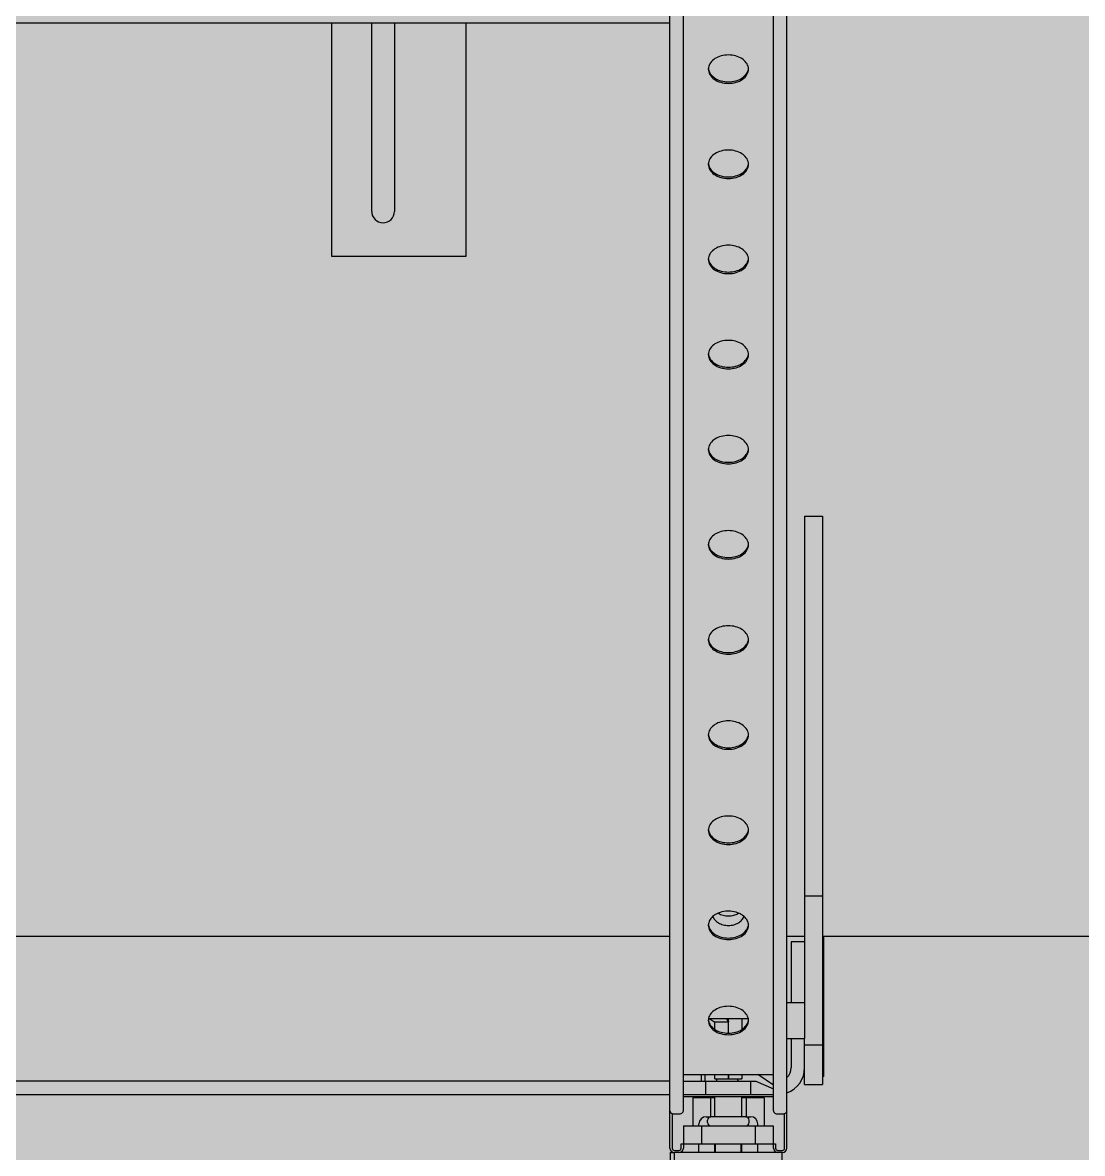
# Model space of a CAD drawing. Header units: millimetres. Extents: x -18489 to 17339, y -1599 to 10961.
# Drawn here: x -16917.06 to -16879.58, y 2369.57 to 2409.56 of the extents above; entities that cross this region are included whole.
import ezdxf

# ---------------------------------------------------------------- set-up
doc = ezdxf.new("R2010")
doc.units = ezdxf.units.MM
for name, color, linetype in [('188K-SM-03-F10-MECH-EQ-Y2257103$0$0 Xref', 8, 'Continuous'), ('188K-SM-03-F10-MECH-EQ-Y2257103$0$M-EQU-FOUNDATION', 8, 'Continuous'), ('188K-SM-03-F10-MECH-EQ-Y2257103$0$Micron CUP L10 HVAC EQU$0$M-MECH-EQU', 136, 'Continuous'), ('188K-SM-03-F10-MECH-EQ-Y2257103$0$Micron CUP L10 HVAC EQU$0$M-PHASE1 AREA', 252, 'Continuous')]:
    doc.layers.add(name, color=color, linetype=linetype)
pattern_1 = [(50, (4473.52, 709.2), (54.6554, -4.78173), [5.715, -62.865]), (355, (4473.52, 709.2), (-10.57303, 57.31705), [4.572, -50.29218]), (100.45144, (4478.076, 708.8), (44.08237, 52.53533), [4.857, -53.42707]), (46.1842, (4473.52, 724.44), (81.32371, -12.6127), [8.5725, -94.2975]), (96.63556, (4480.3, 723.39), (71.22124, 74.22784), [7.2855, -80.14068]), (351.18415, (4473.52, 724.44), (71.22124, 74.22784), [6.858, -75.43792]), (21, (4481.14, 720.63), (45.48432, -30.67956), [5.715, -62.865]), (326, (4481.14, 720.63), (18.54061, 55.25639), [4.572, -50.292]), (71.45144, (4484.93, 718.07), (64.02493, 24.57683), [4.857, -53.42698]), (37.5, (4473.521, 709.2), (0.926581, 25.366512), [0, -49.6824, 0, -51.054, 0, -50.4825]), (7.5, (4473.52, 709.2), (20.0459, 30.054172), [0, -29.1084, 0, -48.5394, 0, -19.2405]), (327.5, (4456.529, 709.2), (40.677179, -1.718623), [0, -19.05, 0, -59.436, 0, -78.867]), (317.5, (4448.91, 709.2), (44.438754, 7.62795), [0, -24.765, 0, -39.4716, 0, -56.007])]

# ---------------------------------------------------------------- blocks, each defined once
blk = doc.blocks.new('188K-SM-03-F10-MECH-EQ-Y2257103$0$Micron CUP L10 HVAC EQU$0$A$C0c53ceb0')
at = {"layer": '188K-SM-03-F10-MECH-EQ-Y2257103$0$Micron CUP L10 HVAC EQU$0$M-PHASE1 AREA'}
for p, q in [((-7510.17543, 14523.3837), (-7510.17543, 15051.2579)), ((-7468.817, 14523.3837), (-7468.817, 15051.2579)), ((-7505.41794, 14536.60276), (-7505.41794, 15040.08925)), ((-7473.57448, 14536.60276), (-7473.57448, 15040.08925)), ((-7510.17543, 14921.18121), (-7979.45407, 14921.18121)), ((-7629.86085, 14921.18121), (-7629.86085, 14838.77296)), ((-7615.65082, 14854.63125), (-7615.65082, 14921.18121)), ((-7607.65923, 14921.18121), (-7607.65923, 14854.63125)), ((-7582.28596, 14838.77296), (-7582.28596, 14921.18121)), ((-7629.86085, 14838.77296), (-7582.28596, 14838.77296)), ((-7462.53711, 14746.87563), (-7462.53711, 14574.85972)), ((-7462.53711, 14746.87563), (-7456.19379, 14746.87563)), ((-7456.19379, 14746.87563), (-7456.19379, 14545.9013)), ((-7462.53711, 14612.6043), (-7456.19379, 14612.6043)), ((-7510.17543, 14598.21637), (-7979.45407, 14598.21637)), ((-7462.53711, 14598.21637), (-7468.817, 14598.21637)), ((-7462.53711, 14596.39529), (-7467.2946, 14596.39529)), ((-7467.2946, 14596.39529), (-7467.2946, 14574.85972)), ((-3911.15329, 14598.21637), (-7456.19379, 14598.21637)), ((-7455.76924, 14548.69354), (-7455.76924, 14598.21637)), ((-7468.817, 14574.85972), (-7462.52443, 14574.85972)), ((-7462.52443, 14574.85972), (-7462.52443, 14562.17309)), ((-7482.51728, 14569.07708), (-7496.47514, 14569.07708)), ((-7496.0343, 14569.07708), (-7494.24101, 14567.9333)), ((-7489.48353, 14567.9333), (-7494.24101, 14567.9333)), ((-7494.24101, 14565.41512), (-7494.24101, 14567.9333)), ((-7490.19623, 14569.07708), (-7489.48353, 14567.9333)), ((-7489.5089, 14568.08936), (-7489.5089, 14569.07708)), ((-7489.5089, 14564.05343), (-7489.5089, 14567.9333)), ((-7489.48353, 14564.05343), (-7489.48353, 14569.07708)), ((-7484.75141, 14569.07708), (-7484.75141, 14565.41512)), ((-7468.817, 14562.17309), (-7462.52443, 14562.17309)), ((-7467.2946, 14562.17309), (-7467.2946, 14551.8652)), ((-7462.53711, 14545.9013), (-7462.53711, 14562.17309)), ((-7462.53711, 14559.87543), (-7456.19379, 14559.87543)), ((-7510.17543, 14547.10771), (-7979.45407, 14547.10771)), ((-7505.41794, 14549.45344), (-7473.57448, 14549.45344)), ((-7505.41794, 14547.10771), (-7479.79853, 14547.10771)), ((-7499.01119, 14547.10771), (-7499.01119, 14549.45344)), ((-7497.7291, 14547.10771), (-7497.7291, 14549.45344)), ((-7497.43805, 14542.35022), (-7497.43805, 14547.10771)), ((-7494.24101, 14547.9007), (-7494.24101, 14549.45344)), ((-7494.24101, 14547.90062), (-7484.75141, 14547.90062)), ((-7493.61266, 14547.10771), (-7493.61266, 14547.90062)), ((-7489.5089, 14547.90103), (-7489.5089, 14549.45344)), ((-7489.48353, 14549.45344), (-7489.48353, 14547.9007)), ((-7485.91516, 14547.10771), (-7486.36664, 14547.90062)), ((-7484.75141, 14549.45344), (-7484.75141, 14547.90103)), ((-7481.57975, 14542.35022), (-7481.57975, 14547.10771)), ((-7479.79853, 14547.10771), (-7473.57448, 14544.39247)), ((-7473.57448, 14545.61782), (-7479.06965, 14549.45344)), ((-7455.76924, 14548.69354), (-7456.19379, 14548.69354)), ((-7462.53711, 14545.9013), (-7456.19379, 14545.9013)), ((-7979.45407, 14542.35022), (-7510.17543, 14542.35022)), ((-7505.41794, 14542.35022), (-7473.57448, 14542.35022)), ((-7473.57448, 14541.55731), (-7505.41794, 14541.55731)), ((-7494.2537, 14541.15133), (-7502.1312, 14541.15133)), ((-7502.1312, 14541.15133), (-7502.1312, 14531.31285)), ((-7499.34421, 14541.55731), (-7499.34421, 14541.15133)), ((-7495.81371, 14541.15133), (-7495.81371, 14534.48451)), ((-7494.2537, 14534.48451), (-7494.2537, 14541.55731)), ((-7484.73872, 14534.48451), (-7484.73872, 14541.55731)), ((-7476.86122, 14541.15133), (-7484.73872, 14541.15133)), ((-7483.17872, 14541.15133), (-7483.17872, 14534.48451)), ((-7479.64821, 14541.55731), (-7479.64821, 14541.15133)), ((-7476.86122, 14541.15133), (-7476.86122, 14531.31285)), ((-7509.38251, 14535.63165), (-7509.38251, 14523.3837)), ((-7508.5896, 14535.48141), (-7507.00377, 14535.48141)), ((-7471.98866, 14535.48141), (-7470.40283, 14535.48141)), ((-7469.60991, 14523.3837), (-7469.60991, 14535.63165)), ((-7505.35451, 14531.31285), (-7505.35451, 14524.96953)), ((-7505.35451, 14531.31285), (-7473.63792, 14531.31285)), ((-7499.89925, 14531.31285), (-7499.89925, 14531.94718)), ((-7499.01119, 14531.31285), (-7499.01119, 14524.96953)), ((-7497.36193, 14534.48451), (-7495.66192, 14534.48451)), ((-7496.85446, 14532.50539), (-7496.85446, 14533.29196)), ((-7483.33051, 14534.48451), (-7495.66192, 14534.48451)), ((-7483.33051, 14534.48451), (-7481.6305, 14534.48451)), ((-7482.13796, 14532.50539), (-7482.13796, 14533.29196)), ((-7479.98124, 14531.31285), (-7479.98124, 14524.96953)), ((-7479.09317, 14531.31285), (-7479.09317, 14531.94718)), ((-7473.63792, 14531.31285), (-7473.63792, 14524.96953)), ((-7508.5896, 14522.59079), (-7507.00377, 14522.59079)), ((-7506.21085, 14523.3837), (-7506.21085, 14524.96953)), ((-7506.21085, 14524.96953), (-7505.41794, 14524.96953)), ((-7505.41794, 14524.96953), (-7505.41794, 14523.3837)), ((-7505.35451, 14524.96953), (-7473.63792, 14524.96953)), ((-7499.89925, 14521.79787), (-7499.89925, 14524.96953)), ((-7494.2537, 14521.79787), (-7494.2537, 14524.96953)), ((-7494.06974, 14521.79787), (-7494.06974, 14524.96953)), ((-7484.92268, 14521.79787), (-7484.92268, 14524.96953)), ((-7484.73872, 14521.79787), (-7484.73872, 14524.96953)), ((-7479.09317, 14521.79787), (-7479.09317, 14524.96953)), ((-7473.57448, 14524.96953), (-7472.78157, 14524.96953)), ((-7473.57448, 14523.3837), (-7473.57448, 14524.96953)), ((-7472.78157, 14524.96953), (-7472.78157, 14523.3837)), ((-7471.98866, 14522.59079), (-7470.40283, 14522.59079)), ((-7510.04856, 14521.79787), (-7510.04856, 14518.75308)), ((-7510.04856, 14521.79787), (-7508.5896, 14521.79787)), ((-7470.40283, 14521.79787), (-7508.5896, 14521.79787)), ((-7508.52617, 14436.16308), (-7508.52617, 14521.79787)), ((-7470.46626, 14436.16308), (-7470.46626, 14521.79787))]:
    blk.add_line(p, q, dxfattribs=at)
for centre, radius, start, end in [((-7493.05744, 14904.92129), 3.54328, 175.4231627, 179.9944593), ((-7493.00622, 14904.91702), 3.59469, 171.2877542, 175.420507), ((-7485.98621, 14904.91702), 3.59469, 4.579493, 8.7122458), ((-7485.93498, 14904.92129), 3.54328, 0.0055407, 4.5768373), ((-7493.05744, 14871.28076), 3.54328, 175.4231627, 179.9944593), ((-7493.00622, 14871.2765), 3.59469, 171.2877542, 175.420507), ((-7485.98621, 14871.2765), 3.59469, 4.579493, 8.7122458), ((-7485.93498, 14871.28076), 3.54328, 0.0055407, 4.5768373), ((-7611.65503, 14854.63125), 3.99579, 180, 0), ((-7493.05744, 14837.64024), 3.54328, 175.4231627, 179.9944593), ((-7493.00622, 14837.63597), 3.59469, 171.2877542, 175.420507), ((-7485.98621, 14837.63597), 3.59469, 4.579493, 8.7122458), ((-7485.93498, 14837.64024), 3.54328, 0.0055407, 4.5768373), ((-7493.05744, 14803.99972), 3.54328, 175.4231627, 179.9944593), ((-7493.00622, 14803.99545), 3.59469, 171.2877542, 175.420507), ((-7485.98621, 14803.99545), 3.59469, 4.579493, 8.7122458), ((-7485.93498, 14803.99972), 3.54328, 0.0055407, 4.5768373), ((-7493.05744, 14770.3592), 3.54328, 175.4231627, 179.9944593), ((-7493.00622, 14770.35493), 3.59469, 171.2877542, 175.420507), ((-7485.98621, 14770.35493), 3.59469, 4.579493, 8.7122458), ((-7485.93498, 14770.3592), 3.54328, 0.0055407, 4.5768373), ((-7493.05744, 14736.71867), 3.54328, 175.4231627, 179.9944593), ((-7493.00622, 14736.71441), 3.59469, 171.2877542, 175.420507), ((-7485.98621, 14736.71441), 3.59469, 4.579493, 8.7122458), ((-7485.93498, 14736.71867), 3.54328, 0.0055407, 4.5768373), ((-7493.05744, 14703.07815), 3.54328, 175.4231627, 179.9944593), ((-7493.00622, 14703.07388), 3.59469, 171.2877542, 175.420507), ((-7485.98621, 14703.07388), 3.59469, 4.579493, 8.7122458), ((-7485.93498, 14703.07815), 3.54328, 0.0055407, 4.5768373), ((-7493.05744, 14669.43763), 3.54328, 175.4231627, 179.9944593), ((-7493.00622, 14669.43336), 3.59469, 171.2877542, 175.420507), ((-7485.98621, 14669.43336), 3.59469, 4.579493, 8.7122458), ((-7485.93498, 14669.43763), 3.54328, 0.0055407, 4.5768373), ((-7493.05744, 14635.79711), 3.54328, 175.4231627, 179.9944593), ((-7493.00622, 14635.79284), 3.59469, 171.2877542, 175.420507), ((-7485.98621, 14635.79284), 3.59469, 4.579493, 8.7122458), ((-7485.93498, 14635.79711), 3.54328, 0.0055407, 4.5768373), ((-7493.00622, 14602.15232), 3.59469, 171.2877542, 175.420507), ((-7485.98621, 14602.15232), 3.59469, 4.579493, 8.7122458), ((-7493.05744, 14602.15659), 3.54328, 175.4231627, 179.9944593), ((-7485.93498, 14602.15659), 3.54328, 0.0055407, 4.5768373), ((-7493.05744, 14568.51606), 3.54328, 175.4231627, 179.9944593), ((-7493.00622, 14568.5118), 3.59469, 171.2877542, 175.420507), ((-7492.93495, 14568.5006), 3.66683, 166.8769865, 171.2834632), ((-7485.98621, 14568.5118), 3.59469, 4.579493, 8.7122458), ((-7485.93498, 14568.51606), 3.54328, 0.0055407, 4.5768373), ((-7472.05209, 14551.8652), 9.51498, 289.9777963, 0), ((-7472.05209, 14551.8652), 4.75749, 313.1568983, 0), ((-7497.36193, 14531.94718), 2.53733, 90, 180), ((-7495.66192, 14533.29196), 1.19254, 90, 180), ((-7495.66192, 14532.50539), 1.19254, 180, 270), ((-7483.33051, 14533.29196), 1.19254, 0, 90), ((-7483.33051, 14532.50539), 1.19254, 270, 0), ((-7481.6305, 14531.94718), 2.53733, 0, 90), ((-7508.5896, 14523.3837), 1.58583, 180, 270), ((-7508.5896, 14523.3837), 0.79291, 180, 270), ((-7507.00377, 14523.3837), 1.58583, 270, 0), ((-7507.00377, 14523.3837), 0.79291, 270, 0), ((-7471.98866, 14523.3837), 1.58583, 180, 270), ((-7471.98866, 14523.3837), 0.79291, 180, 270), ((-7470.40283, 14523.3837), 1.58583, 270, 0), ((-7470.40283, 14523.3837), 0.79291, 270, 0)]:
    blk.add_arc(centre, radius, start, end, dxfattribs=at)
blk.add_ellipse((-7485.93832, 14568.51641), major_axis=(-3.73082, 20.606), ratio=0.170228127, start_param=7.795978182, end_param=7.843886738, dxfattribs=at)
for points, knots in [([(-7489.49621, 14909.94528), (-7490.35055, 14909.94528), (-7492.01434, 14909.7359), (-7494.22999, 14908.81233), (-7495.88739, 14907.37312), (-7496.46351, 14906.08781), (-7496.55943, 14905.46151)], [0, 0, 0, 0, 0.284584443, 0.551250143, 0.788945637, 1, 1, 1, 1]), ([(-7482.433, 14905.46151), (-7482.52891, 14906.08781), (-7483.10504, 14907.37312), (-7484.76244, 14908.81233), (-7486.97809, 14909.7359), (-7488.64187, 14909.94528), (-7489.49621, 14909.94528)], [0, 0, 0, 0, 0.211054363, 0.448749857, 0.715415557, 1, 1, 1, 1]), ([(-7496.60073, 14904.92163), (-7496.60073, 14904.25594), (-7496.16832, 14902.82603), (-7494.51274, 14901.18895), (-7492.18753, 14900.13712), (-7490.4115, 14899.89798), (-7489.49621, 14899.89798)], [0, 0, 0, 0, 0.209467371, 0.444666581, 0.711993302, 1, 1, 1, 1]), ([(-7496.55943, 14904.94242), (-7496.46351, 14904.31612), (-7495.88739, 14903.03081), (-7494.22999, 14901.5916), (-7492.01434, 14900.66803), (-7490.35055, 14900.45865), (-7489.49621, 14900.45865)], [0, 0, 0, 0, 0.211054363, 0.448749857, 0.715415557, 1, 1, 1, 1]), ([(-7489.49621, 14900.45865), (-7488.64187, 14900.45865), (-7486.97809, 14900.66803), (-7484.76244, 14901.5916), (-7483.10504, 14903.03081), (-7482.52891, 14904.31612), (-7482.433, 14904.94242)], [0, 0, 0, 0, 0.284584443, 0.551250143, 0.788945637, 1, 1, 1, 1]), ([(-7489.49621, 14899.89798), (-7488.58092, 14899.89798), (-7486.8049, 14900.13712), (-7484.47968, 14901.18895), (-7482.8241, 14902.82603), (-7482.3917, 14904.25594), (-7482.3917, 14904.92163)], [0, 0, 0, 0, 0.288006698, 0.555333419, 0.790532629, 1, 1, 1, 1]), ([(-7489.49621, 14876.30476), (-7490.35055, 14876.30476), (-7492.01434, 14876.09538), (-7494.22999, 14875.17181), (-7495.88739, 14873.7326), (-7496.46351, 14872.44729), (-7496.55943, 14871.82099)], [0, 0, 0, 0, 0.284584443, 0.551250143, 0.788945637, 1, 1, 1, 1]), ([(-7482.433, 14871.82099), (-7482.52891, 14872.44729), (-7483.10504, 14873.7326), (-7484.76244, 14875.17181), (-7486.97809, 14876.09538), (-7488.64187, 14876.30476), (-7489.49621, 14876.30476)], [0, 0, 0, 0, 0.211054363, 0.448749857, 0.715415557, 1, 1, 1, 1]), ([(-7496.60073, 14871.28111), (-7496.60073, 14870.61542), (-7496.16832, 14869.18551), (-7494.51274, 14867.54843), (-7492.18753, 14866.4966), (-7490.4115, 14866.25745), (-7489.49621, 14866.25745)], [0, 0, 0, 0, 0.209467371, 0.444666581, 0.711993302, 1, 1, 1, 1]), ([(-7496.55943, 14871.3019), (-7496.46351, 14870.6756), (-7495.88739, 14869.39029), (-7494.22999, 14867.95108), (-7492.01434, 14867.02751), (-7490.35055, 14866.81813), (-7489.49621, 14866.81813)], [0, 0, 0, 0, 0.211054363, 0.448749857, 0.715415557, 1, 1, 1, 1]), ([(-7489.49621, 14866.81813), (-7488.64187, 14866.81813), (-7486.97809, 14867.02751), (-7484.76244, 14867.95108), (-7483.10504, 14869.39029), (-7482.52891, 14870.6756), (-7482.433, 14871.3019)], [0, 0, 0, 0, 0.284584443, 0.551250143, 0.788945637, 1, 1, 1, 1]), ([(-7489.49621, 14866.25745), (-7488.58092, 14866.25745), (-7486.8049, 14866.4966), (-7484.47968, 14867.54843), (-7482.8241, 14869.18551), (-7482.3917, 14870.61542), (-7482.3917, 14871.28111)], [0, 0, 0, 0, 0.288006698, 0.555333419, 0.790532629, 1, 1, 1, 1]), ([(-7489.49621, 14842.66423), (-7490.35055, 14842.66423), (-7492.01434, 14842.45485), (-7494.22999, 14841.53129), (-7495.88739, 14840.09207), (-7496.46351, 14838.80676), (-7496.55943, 14838.18047)], [0, 0, 0, 0, 0.284584443, 0.551250143, 0.788945637, 1, 1, 1, 1]), ([(-7482.433, 14838.18047), (-7482.52891, 14838.80676), (-7483.10504, 14840.09207), (-7484.76244, 14841.53129), (-7486.97809, 14842.45485), (-7488.64187, 14842.66423), (-7489.49621, 14842.66423)], [0, 0, 0, 0, 0.211054363, 0.448749857, 0.715415557, 1, 1, 1, 1]), ([(-7496.60073, 14837.64058), (-7496.60073, 14836.97489), (-7496.16832, 14835.54499), (-7494.51274, 14833.9079), (-7492.18753, 14832.85608), (-7490.4115, 14832.61693), (-7489.49621, 14832.61693)], [0, 0, 0, 0, 0.209467371, 0.444666581, 0.711993302, 1, 1, 1, 1]), ([(-7496.55943, 14837.66137), (-7496.46351, 14837.03508), (-7495.88739, 14835.74977), (-7494.22999, 14834.31056), (-7492.01434, 14833.38699), (-7490.35055, 14833.17761), (-7489.49621, 14833.17761)], [0, 0, 0, 0, 0.211054363, 0.448749857, 0.715415557, 1, 1, 1, 1]), ([(-7489.49621, 14833.17761), (-7488.64187, 14833.17761), (-7486.97809, 14833.38699), (-7484.76244, 14834.31056), (-7483.10504, 14835.74977), (-7482.52891, 14837.03508), (-7482.433, 14837.66137)], [0, 0, 0, 0, 0.284584443, 0.551250143, 0.788945637, 1, 1, 1, 1]), ([(-7489.49621, 14832.61693), (-7488.58092, 14832.61693), (-7486.8049, 14832.85608), (-7484.47968, 14833.9079), (-7482.8241, 14835.54499), (-7482.3917, 14836.97489), (-7482.3917, 14837.64058)], [0, 0, 0, 0, 0.288006698, 0.555333419, 0.790532629, 1, 1, 1, 1]), ([(-7489.49621, 14809.02371), (-7490.35055, 14809.02371), (-7492.01434, 14808.81433), (-7494.22999, 14807.89076), (-7495.88739, 14806.45155), (-7496.46351, 14805.16624), (-7496.55943, 14804.53995)], [0, 0, 0, 0, 0.284584443, 0.551250143, 0.788945637, 1, 1, 1, 1]), ([(-7482.433, 14804.53995), (-7482.52891, 14805.16624), (-7483.10504, 14806.45155), (-7484.76244, 14807.89076), (-7486.97809, 14808.81433), (-7488.64187, 14809.02371), (-7489.49621, 14809.02371)], [0, 0, 0, 0, 0.211054363, 0.448749857, 0.715415557, 1, 1, 1, 1]), ([(-7496.60073, 14804.00006), (-7496.60073, 14803.33437), (-7496.16832, 14801.90446), (-7494.51274, 14800.26738), (-7492.18753, 14799.21556), (-7490.4115, 14798.97641), (-7489.49621, 14798.97641)], [0, 0, 0, 0, 0.209467371, 0.444666581, 0.711993302, 1, 1, 1, 1]), ([(-7496.55943, 14804.02085), (-7496.46351, 14803.39456), (-7495.88739, 14802.10925), (-7494.22999, 14800.67003), (-7492.01434, 14799.74647), (-7490.35055, 14799.53709), (-7489.49621, 14799.53709)], [0, 0, 0, 0, 0.211054363, 0.448749857, 0.715415557, 1, 1, 1, 1]), ([(-7489.49621, 14799.53709), (-7488.64187, 14799.53709), (-7486.97809, 14799.74647), (-7484.76244, 14800.67003), (-7483.10504, 14802.10925), (-7482.52891, 14803.39456), (-7482.433, 14804.02085)], [0, 0, 0, 0, 0.284584443, 0.551250143, 0.788945637, 1, 1, 1, 1]), ([(-7489.49621, 14798.97641), (-7488.58092, 14798.97641), (-7486.8049, 14799.21556), (-7484.47968, 14800.26738), (-7482.8241, 14801.90446), (-7482.3917, 14803.33437), (-7482.3917, 14804.00006)], [0, 0, 0, 0, 0.288006698, 0.555333419, 0.790532629, 1, 1, 1, 1]), ([(-7489.49621, 14775.38319), (-7490.35055, 14775.38319), (-7492.01434, 14775.17381), (-7494.22999, 14774.25024), (-7495.88739, 14772.81103), (-7496.46351, 14771.52572), (-7496.55943, 14770.89942)], [0, 0, 0, 0, 0.284584443, 0.551250143, 0.788945637, 1, 1, 1, 1]), ([(-7482.433, 14770.89942), (-7482.52891, 14771.52572), (-7483.10504, 14772.81103), (-7484.76244, 14774.25024), (-7486.97809, 14775.17381), (-7488.64187, 14775.38319), (-7489.49621, 14775.38319)], [0, 0, 0, 0, 0.211054363, 0.448749857, 0.715415557, 1, 1, 1, 1]), ([(-7496.60073, 14770.35954), (-7496.60073, 14769.69385), (-7496.16832, 14768.26394), (-7494.51274, 14766.62686), (-7492.18753, 14765.57504), (-7490.4115, 14765.33589), (-7489.49621, 14765.33589)], [0, 0, 0, 0, 0.209467371, 0.444666581, 0.711993302, 1, 1, 1, 1]), ([(-7496.55943, 14770.38033), (-7496.46351, 14769.75403), (-7495.88739, 14768.46872), (-7494.22999, 14767.02951), (-7492.01434, 14766.10594), (-7490.35055, 14765.89656), (-7489.49621, 14765.89656)], [0, 0, 0, 0, 0.211054363, 0.448749857, 0.715415557, 1, 1, 1, 1]), ([(-7489.49621, 14765.89656), (-7488.64187, 14765.89656), (-7486.97809, 14766.10594), (-7484.76244, 14767.02951), (-7483.10504, 14768.46872), (-7482.52891, 14769.75403), (-7482.433, 14770.38033)], [0, 0, 0, 0, 0.284584443, 0.551250143, 0.788945637, 1, 1, 1, 1]), ([(-7489.49621, 14765.33589), (-7488.58092, 14765.33589), (-7486.8049, 14765.57504), (-7484.47968, 14766.62686), (-7482.8241, 14768.26394), (-7482.3917, 14769.69385), (-7482.3917, 14770.35954)], [0, 0, 0, 0, 0.288006698, 0.555333419, 0.790532629, 1, 1, 1, 1]), ([(-7489.49621, 14741.74267), (-7490.35055, 14741.74267), (-7492.01434, 14741.53329), (-7494.22999, 14740.60972), (-7495.88739, 14739.17051), (-7496.46351, 14737.8852), (-7496.55943, 14737.2589)], [0, 0, 0, 0, 0.284584443, 0.551250143, 0.788945637, 1, 1, 1, 1]), ([(-7482.433, 14737.2589), (-7482.52891, 14737.8852), (-7483.10504, 14739.17051), (-7484.76244, 14740.60972), (-7486.97809, 14741.53329), (-7488.64187, 14741.74267), (-7489.49621, 14741.74267)], [0, 0, 0, 0, 0.211054363, 0.448749857, 0.715415557, 1, 1, 1, 1]), ([(-7496.60073, 14736.71902), (-7496.60073, 14736.05333), (-7496.16832, 14734.62342), (-7494.51274, 14732.98634), (-7492.18753, 14731.93451), (-7490.4115, 14731.69537), (-7489.49621, 14731.69537)], [0, 0, 0, 0, 0.209467371, 0.444666581, 0.711993302, 1, 1, 1, 1]), ([(-7496.55943, 14736.73981), (-7496.46351, 14736.11351), (-7495.88739, 14734.8282), (-7494.22999, 14733.38899), (-7492.01434, 14732.46542), (-7490.35055, 14732.25604), (-7489.49621, 14732.25604)], [0, 0, 0, 0, 0.211054363, 0.448749857, 0.715415557, 1, 1, 1, 1]), ([(-7489.49621, 14732.25604), (-7488.64187, 14732.25604), (-7486.97809, 14732.46542), (-7484.76244, 14733.38899), (-7483.10504, 14734.8282), (-7482.52891, 14736.11351), (-7482.433, 14736.73981)], [0, 0, 0, 0, 0.284584443, 0.551250143, 0.788945637, 1, 1, 1, 1]), ([(-7489.49621, 14731.69537), (-7488.58092, 14731.69537), (-7486.8049, 14731.93451), (-7484.47968, 14732.98634), (-7482.8241, 14734.62342), (-7482.3917, 14736.05333), (-7482.3917, 14736.71902)], [0, 0, 0, 0, 0.288006698, 0.555333419, 0.790532629, 1, 1, 1, 1]), ([(-7489.49621, 14708.10215), (-7490.35055, 14708.10215), (-7492.01434, 14707.89277), (-7494.22999, 14706.9692), (-7495.88739, 14705.52999), (-7496.46351, 14704.24468), (-7496.55943, 14703.61838)], [0, 0, 0, 0, 0.284584443, 0.551250143, 0.788945637, 1, 1, 1, 1]), ([(-7482.433, 14703.61838), (-7482.52891, 14704.24468), (-7483.10504, 14705.52999), (-7484.76244, 14706.9692), (-7486.97809, 14707.89277), (-7488.64187, 14708.10215), (-7489.49621, 14708.10215)], [0, 0, 0, 0, 0.211054363, 0.448749857, 0.715415557, 1, 1, 1, 1]), ([(-7496.60073, 14703.0785), (-7496.60073, 14702.41281), (-7496.16832, 14700.9829), (-7494.51274, 14699.34582), (-7492.18753, 14698.29399), (-7490.4115, 14698.05484), (-7489.49621, 14698.05484)], [0, 0, 0, 0, 0.209467371, 0.444666581, 0.711993302, 1, 1, 1, 1]), ([(-7496.55943, 14703.09929), (-7496.46351, 14702.47299), (-7495.88739, 14701.18768), (-7494.22999, 14699.74847), (-7492.01434, 14698.8249), (-7490.35055, 14698.61552), (-7489.49621, 14698.61552)], [0, 0, 0, 0, 0.211054363, 0.448749857, 0.715415557, 1, 1, 1, 1]), ([(-7489.49621, 14698.61552), (-7488.64187, 14698.61552), (-7486.97809, 14698.8249), (-7484.76244, 14699.74847), (-7483.10504, 14701.18768), (-7482.52891, 14702.47299), (-7482.433, 14703.09929)], [0, 0, 0, 0, 0.284584443, 0.551250143, 0.788945637, 1, 1, 1, 1]), ([(-7489.49621, 14698.05484), (-7488.58092, 14698.05484), (-7486.8049, 14698.29399), (-7484.47968, 14699.34582), (-7482.8241, 14700.9829), (-7482.3917, 14702.41281), (-7482.3917, 14703.0785)], [0, 0, 0, 0, 0.288006698, 0.555333419, 0.790532629, 1, 1, 1, 1]), ([(-7489.49621, 14674.46162), (-7490.35055, 14674.46162), (-7492.01434, 14674.25224), (-7494.22999, 14673.32868), (-7495.88739, 14671.88946), (-7496.46351, 14670.60415), (-7496.55943, 14669.97786)], [0, 0, 0, 0, 0.284584443, 0.551250143, 0.788945637, 1, 1, 1, 1]), ([(-7482.433, 14669.97786), (-7482.52891, 14670.60415), (-7483.10504, 14671.88946), (-7484.76244, 14673.32868), (-7486.97809, 14674.25224), (-7488.64187, 14674.46162), (-7489.49621, 14674.46162)], [0, 0, 0, 0, 0.211054363, 0.448749857, 0.715415557, 1, 1, 1, 1]), ([(-7496.60073, 14669.43797), (-7496.60073, 14668.77228), (-7496.16832, 14667.34238), (-7494.51274, 14665.70529), (-7492.18753, 14664.65347), (-7490.4115, 14664.41432), (-7489.49621, 14664.41432)], [0, 0, 0, 0, 0.209467371, 0.444666581, 0.711993302, 1, 1, 1, 1]), ([(-7496.55943, 14669.45876), (-7496.46351, 14668.83247), (-7495.88739, 14667.54716), (-7494.22999, 14666.10795), (-7492.01434, 14665.18438), (-7490.35055, 14664.975), (-7489.49621, 14664.975)], [0, 0, 0, 0, 0.211054363, 0.448749857, 0.715415557, 1, 1, 1, 1]), ([(-7489.49621, 14664.975), (-7488.64187, 14664.975), (-7486.97809, 14665.18438), (-7484.76244, 14666.10795), (-7483.10504, 14667.54716), (-7482.52891, 14668.83247), (-7482.433, 14669.45876)], [0, 0, 0, 0, 0.284584443, 0.551250143, 0.788945637, 1, 1, 1, 1]), ([(-7489.49621, 14664.41432), (-7488.58092, 14664.41432), (-7486.8049, 14664.65347), (-7484.47968, 14665.70529), (-7482.8241, 14667.34238), (-7482.3917, 14668.77228), (-7482.3917, 14669.43797)], [0, 0, 0, 0, 0.288006698, 0.555333419, 0.790532629, 1, 1, 1, 1]), ([(-7489.49621, 14640.8211), (-7490.35055, 14640.8211), (-7492.01434, 14640.61172), (-7494.22999, 14639.68815), (-7495.88739, 14638.24894), (-7496.46351, 14636.96363), (-7496.55943, 14636.33733)], [0, 0, 0, 0, 0.284584443, 0.551250143, 0.788945637, 1, 1, 1, 1]), ([(-7482.433, 14636.33733), (-7482.52891, 14636.96363), (-7483.10504, 14638.24894), (-7484.76244, 14639.68815), (-7486.97809, 14640.61172), (-7488.64187, 14640.8211), (-7489.49621, 14640.8211)], [0, 0, 0, 0, 0.211054363, 0.448749857, 0.715415557, 1, 1, 1, 1]), ([(-7496.60073, 14635.79745), (-7496.60073, 14635.13176), (-7496.16832, 14633.70185), (-7494.51274, 14632.06477), (-7492.18753, 14631.01295), (-7490.4115, 14630.7738), (-7489.49621, 14630.7738)], [0, 0, 0, 0, 0.209467371, 0.444666581, 0.711993302, 1, 1, 1, 1]), ([(-7496.55943, 14635.81824), (-7496.46351, 14635.19195), (-7495.88739, 14633.90663), (-7494.22999, 14632.46742), (-7492.01434, 14631.54386), (-7490.35055, 14631.33447), (-7489.49621, 14631.33447)], [0, 0, 0, 0, 0.211054363, 0.448749857, 0.715415557, 1, 1, 1, 1]), ([(-7489.49621, 14631.33447), (-7488.64187, 14631.33447), (-7486.97809, 14631.54386), (-7484.76244, 14632.46742), (-7483.10504, 14633.90663), (-7482.52891, 14635.19195), (-7482.433, 14635.81824)], [0, 0, 0, 0, 0.284584443, 0.551250143, 0.788945637, 1, 1, 1, 1]), ([(-7489.49621, 14630.7738), (-7488.58092, 14630.7738), (-7486.8049, 14631.01295), (-7484.47968, 14632.06477), (-7482.8241, 14633.70185), (-7482.3917, 14635.13176), (-7482.3917, 14635.79745)], [0, 0, 0, 0, 0.288006698, 0.555333419, 0.790532629, 1, 1, 1, 1]), ([(-7493.09007, 14606.49042), (-7493.23902, 14606.42866), (-7493.80809, 14606.17286), (-7494.34678, 14605.84708), (-7494.71426, 14605.56596)], [0, 0, 0, 0, 0.258431367, 1, 1, 1, 1]), ([(-7489.49621, 14607.18058), (-7489.80911, 14607.18058), (-7491.03202, 14607.12297), (-7492.24834, 14606.83941), (-7493.09007, 14606.49042)], [0, 0, 0, 0, 0.255610284, 1, 1, 1, 1]), ([(-7485.90235, 14606.49042), (-7486.17725, 14606.60439), (-7487.33318, 14607.01173), (-7488.56952, 14607.18058), (-7489.49621, 14607.18058)], [0, 0, 0, 0, 0.243075178, 1, 1, 1, 1]), ([(-7484.27817, 14605.56596), (-7484.398, 14605.65764), (-7484.9071, 14606.01894), (-7485.46535, 14606.30923), (-7485.90235, 14606.49042)], [0, 0, 0, 0, 0.241814282, 1, 1, 1, 1]), ([(-7494.71426, 14605.56596), (-7495.19724, 14605.19648), (-7496.02672, 14604.35201), (-7496.47612, 14603.24077), (-7496.55943, 14602.69681)], [0, 0, 0, 0, 0.524949536, 1, 1, 1, 1]), ([(-7494.94418, 14605.33123), (-7494.88222, 14605.10607), (-7494.69857, 14604.65821), (-7494.11671, 14603.81946), (-7493.01433, 14602.94705), (-7491.35518, 14602.30394), (-7489.49621, 14602.0813), (-7487.63725, 14602.30394), (-7485.97809, 14602.94705), (-7484.87572, 14603.81946), (-7484.29385, 14604.65821), (-7484.11021, 14605.10607), (-7484.04824, 14605.33123)], [0, 0, 0, 0, 0.05216116, 0.107006451, 0.226580774, 0.359346826, 0.5, 0.640653174, 0.773419226, 0.892993549, 0.94783884, 1, 1, 1, 1]), ([(-7493.06069, 14606.43727), (-7492.54408, 14606.13118), (-7491.37471, 14605.67014), (-7489.49621, 14605.4442), (-7487.61771, 14605.67014), (-7486.44835, 14606.13118), (-7485.93173, 14606.43727)], [0, 0, 0, 0, 0.242621943, 0.5, 0.757378057, 1, 1, 1, 1]), ([(-7482.433, 14602.69681), (-7482.5163, 14603.24077), (-7482.96571, 14604.35201), (-7483.79518, 14605.19648), (-7484.27817, 14605.56596)], [0, 0, 0, 0, 0.475050464, 1, 1, 1, 1]), ([(-7496.60073, 14602.15693), (-7496.60073, 14601.49124), (-7496.16832, 14600.06133), (-7494.51274, 14598.42425), (-7492.18753, 14597.37242), (-7490.4115, 14597.13328), (-7489.49621, 14597.13328)], [0, 0, 0, 0, 0.209467371, 0.444666581, 0.711993302, 1, 1, 1, 1]), ([(-7496.55943, 14602.17772), (-7496.46351, 14601.55142), (-7495.88739, 14600.26611), (-7494.22999, 14598.8269), (-7492.01434, 14597.90333), (-7490.35055, 14597.69395), (-7489.49621, 14597.69395)], [0, 0, 0, 0, 0.211054363, 0.448749857, 0.715415557, 1, 1, 1, 1]), ([(-7489.49621, 14597.69395), (-7488.64187, 14597.69395), (-7486.97809, 14597.90333), (-7484.76244, 14598.8269), (-7483.10504, 14600.26611), (-7482.52891, 14601.55142), (-7482.433, 14602.17772)], [0, 0, 0, 0, 0.284584443, 0.551250143, 0.788945637, 1, 1, 1, 1]), ([(-7489.49621, 14597.13328), (-7488.58092, 14597.13328), (-7486.8049, 14597.37242), (-7484.47968, 14598.42425), (-7482.8241, 14600.06133), (-7482.3917, 14601.49124), (-7482.3917, 14602.15693)], [0, 0, 0, 0, 0.288006698, 0.555333419, 0.790532629, 1, 1, 1, 1]), ([(-7489.49621, 14573.54006), (-7490.31891, 14573.54006), (-7491.92399, 14573.34536), (-7494.07971, 14572.48569), (-7495.73008, 14571.14333), (-7496.36584, 14569.93479), (-7496.50602, 14569.33312)], [0, 0, 0, 0, 0.282697526, 0.548844889, 0.787717592, 1, 1, 1, 1]), ([(-7482.433, 14569.05629), (-7482.52891, 14569.68259), (-7483.10504, 14570.9679), (-7484.76244, 14572.40711), (-7486.97809, 14573.33068), (-7488.64187, 14573.54006), (-7489.49621, 14573.54006)], [0, 0, 0, 0, 0.211054363, 0.448749857, 0.715415557, 1, 1, 1, 1]), ([(-7496.60073, 14568.51641), (-7496.60073, 14567.85072), (-7496.16832, 14566.42081), (-7494.51274, 14564.78373), (-7492.18753, 14563.7319), (-7490.4115, 14563.49276), (-7489.49621, 14563.49276)], [0, 0, 0, 0, 0.209467371, 0.444666581, 0.711993302, 1, 1, 1, 1]), ([(-7496.55943, 14568.5372), (-7496.46351, 14567.9109), (-7495.88739, 14566.62559), (-7494.22999, 14565.18638), (-7492.01434, 14564.26281), (-7490.35055, 14564.05343), (-7489.49621, 14564.05343)], [0, 0, 0, 0, 0.211054363, 0.448749857, 0.715415557, 1, 1, 1, 1]), ([(-7489.49621, 14564.05343), (-7488.64187, 14564.05343), (-7486.97809, 14564.26281), (-7484.76244, 14565.18638), (-7483.10504, 14566.62559), (-7482.52891, 14567.9109), (-7482.433, 14568.5372)], [0, 0, 0, 0, 0.284584443, 0.551250143, 0.788945637, 1, 1, 1, 1]), ([(-7489.49621, 14563.49276), (-7488.58092, 14563.49276), (-7486.8049, 14563.7319), (-7484.47968, 14564.78373), (-7482.8241, 14566.42081), (-7482.3917, 14567.85072), (-7482.3917, 14568.51641)], [0, 0, 0, 0, 0.288006698, 0.555333419, 0.790532629, 1, 1, 1, 1]), ([(-7510.17543, 14536.60276), (-7510.17543, 14536.44381), (-7510.1038, 14536.22308), (-7509.97212, 14536.05109), (-7509.93389, 14536.00791)], [0, 0, 0, 0, 0.733758948, 1, 1, 1, 1]), ([(-7509.93389, 14536.00791), (-7509.85992, 14535.92436), (-7509.4824, 14535.60519), (-7508.96745, 14535.48141), (-7508.5896, 14535.48141)], [0, 0, 0, 0, 0.227996945, 1, 1, 1, 1]), ([(-7507.00377, 14535.48141), (-7506.84583, 14535.48141), (-7506.29163, 14535.53528), (-7505.71409, 14535.84724), (-7505.52208, 14536.20311)], [0, 0, 0, 0, 0.280876256, 1, 1, 1, 1]), ([(-7473.57448, 14536.60276), (-7473.57448, 14536.44381), (-7473.50286, 14536.22308), (-7473.37118, 14536.05109), (-7473.33295, 14536.00791)], [0, 0, 0, 0, 0.733758948, 1, 1, 1, 1]), ([(-7473.33295, 14536.00791), (-7473.25897, 14535.92436), (-7472.88145, 14535.60519), (-7472.36651, 14535.48141), (-7471.98866, 14535.48141)], [0, 0, 0, 0, 0.227996945, 1, 1, 1, 1]), ([(-7470.40283, 14535.48141), (-7470.24489, 14535.48141), (-7469.69068, 14535.53528), (-7469.11315, 14535.84724), (-7468.92114, 14536.20311)], [0, 0, 0, 0, 0.280876256, 1, 1, 1, 1])]:
    blk.add_open_spline(points, degree=3, knots=knots, dxfattribs=at)
for points in [[(-7505.52208, 14536.20311), (-7505.45671, 14536.32427), (-7505.41794, 14536.4651), (-7505.41794, 14536.60276)], [(-7468.92114, 14536.20311), (-7468.85577, 14536.32427), (-7468.817, 14536.4651), (-7468.817, 14536.60276)]]:
    blk.add_open_spline(points, degree=3, dxfattribs=at)
blk = doc.blocks.new('188K-SM-03-F10-MECH-EQ-Y2257103$0$Micron CUP L10 HVAC EQU')
at = {"layer": '188K-SM-03-F10-MECH-EQ-Y2257103$0$Micron CUP L10 HVAC EQU$0$M-MECH-EQU'}
blk.add_blockref('188K-SM-03-F10-MECH-EQ-Y2257103$0$Micron CUP L10 HVAC EQU$0$A$C0c53ceb0', (-206166.7, 2082.18), dxfattribs=at)
blk = doc.blocks.new('188K-SM-03-F10-MECH-EQ-Y2257103')
at = {"layer": '188K-SM-03-F10-MECH-EQ-Y2257103$0$M-EQU-FOUNDATION'}
h = blk.add_hatch(dxfattribs=at)
h.set_pattern_fill('AR-CONC', color=256, scale=0.3)
h.set_pattern_definition(pattern_1)
h.paths.add_polyline_path([(-17043.149, 4192.459), (-16393.149, 4192.459), (-16393.149, 1372.459), (-17043.149, 1372.459)], flags=16)
h.paths.add_polyline_path([(-17048.149, 4197.459), (-16388.149, 4197.459), (-16388.149, 1367.459), (-17048.149, 1367.459)])
h = blk.add_hatch(dxfattribs=at)
h.set_pattern_fill('AR-CONC', color=256, scale=0.3)
h.set_pattern_definition(pattern_1)
h.paths.add_polyline_path([(-17033.149, 4182.459), (-16403.149, 4182.459), (-16403.149, 1382.459), (-17033.149, 1382.459)])
at = {"layer": '188K-SM-03-F10-MECH-EQ-Y2257103$0$0 Xref', "xscale": 0.1, "yscale": 0.1, "zscale": 0.1}
blk.add_blockref('188K-SM-03-F10-MECH-EQ-Y2257103$0$Micron CUP L10 HVAC EQU', (4473.521, 709.199), dxfattribs=at)

msp = doc.modelspace()

# ---------------------------------------------------------------- block references
msp.add_blockref('188K-SM-03-F10-MECH-EQ-Y2257103', (0, 0))

doc.saveas('drawing.dxf')
